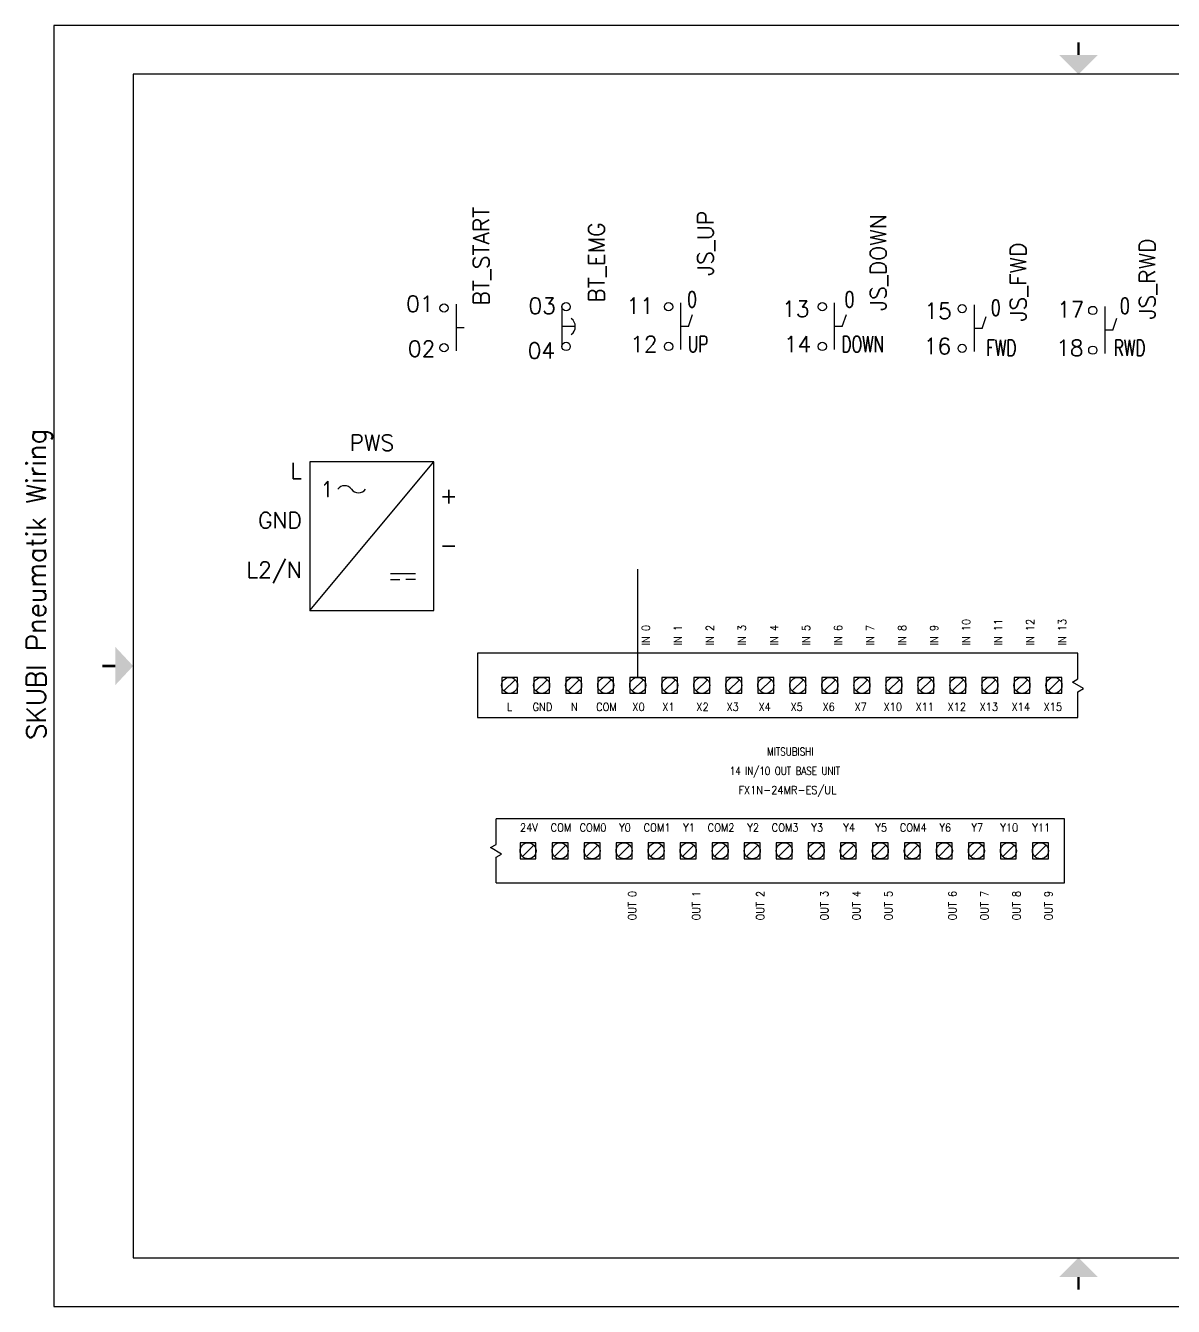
# Model space of a CAD drawing. Header units: inches. Extents: x -0.2 to 16, y 0 to 10.
# Drawn here: x -0.22 to 8.74, y 0 to 10 of the extents above; entities that cross this region are included whole.
import ezdxf
from ezdxf.enums import TextEntityAlignment as Align

# ---------------------------------------------------------------- set-up
doc = ezdxf.new("R2010")
doc.units = ezdxf.units.IN
doc.header["$MEASUREMENT"] = 0
for name, color, linetype in [('DESC', 1, 'Continuous'), ('GRY_20AWG', 9, 'Continuous'), ('LOC', 8, 'Continuous'), ('MISC', 2, 'Continuous'), ('POS', 3, 'Continuous'), ('SYMS', 7, 'Continuous'), ('TAGS', 51, 'Continuous'), ('TB_LABELS', 1, 'Continuous'), ('TERMS', 4, 'Continuous'), ('Title Block', 7, 'Continuous'), ('Viewport', 7, 'Continuous')]:
    doc.layers.add(name, color=color, linetype=linetype)
doc.styles.add('Roman', font='romans')
doc.styles.add('WD', font='romans.shx')
doc.styles.add('WD_IEC', font='isocp2.shx', dxfattribs={"width": 0.9, "height": 4})

# ---------------------------------------------------------------- blocks, each defined once
blk = doc.blocks.new('ANSI_border_B')
at = {"layer": 'Title Block'}
for p, q in [((0, 10), (0, 0)), ((16, 10), (0, 10)), ((16, 0), (16, 10)), ((0.62, 9.62), (0.62, 0.38)), ((15.38, 9.62), (0.62, 9.62)), ((9.88, 9.62), (9.88, 9.37)), ((15.38, 0.38), (15.38, 9.62)), ((9.88, 9.37), (15.38, 9.37)), ((0.62, 0.38), (15.38, 0.38)), ((0, 0), (16, 0))]:
    blk.add_line(p, q, dxfattribs=at)
at = {"layer": 'Title Block', "const_width": 0.02}
for points in [[(8, 9.87), (8, 9.77)], [(0.38, 5), (0.48, 5)], [(15.62, 5), (15.52, 5)], [(8, 0.13), (8, 0.23)]]:
    blk.add_lwpolyline(points, dxfattribs=at)
at = {"layer": 'Title Block'}
for points in [[(7.85, 9.77), (8.15, 9.77), (8, 9.62)], [(0.48, 4.85), (0.48, 5.15), (0.62, 5)], [(15.52, 4.85), (15.52, 5.15), (15.38, 5)], [(7.85, 0.23), (8.15, 0.23), (8, 0.38)]]:
    blk.add_solid(points, dxfattribs=at)
at = {"layer": 'Title Block', "style": 'Roman'}
blk.add_text('REVISIONS', height=0.065, dxfattribs=at).set_placement((12.5902, 9.4525))
blk = doc.blocks.new('ANSI_tblock_desc_B')
for p, q in [((0, 0), (0, 1.75)), ((-6.25, 0), (0, 0))]:
    blk.add_line(p, q)
at = {"layer": 'Title Block'}
for p, q in [((-6.25, 0), (-6.25, 1.75)), ((-6.25, 1.75), (0, 1.75)), ((-4.25, 0), (-4.25, 1.75)), ((-4.25, 1.25), (0, 1.25)), ((-6.25, 0.63), (0, 0.63)), ((-3.87, 0.25), (-3.87, 0.63)), ((-2.75, 0.25), (-2.75, 0.63)), ((-0.38, 0.25), (-0.38, 0.63)), ((-6.25, 0.315), (-4.25, 0.315)), ((-4.25, 0.25), (0, 0.25)), ((-3.25, 0), (-3.25, 0.25)), ((-1.75, 0), (-1.75, 0.25))]:
    blk.add_line(p, q, dxfattribs=at)
at = {"color": 0, "style": 'Roman', "flags": 8}
for tag, p in [('FNAME', (-15.442, 4.043)), ('REVDATE', (-15.442, 1.789)), ('USER', (-15.442, -0.38))]:
    blk.add_attdef(tag, p, '', height=0.15, rotation=90, dxfattribs=at)
at = {"style": 'WD'}
for tag, p in [('PROJDESC', (-2.125, 1.5)), ('TITLE1', (-2.125, 1.095)), ('TITLE2', (-2.125, 0.785))]:
    blk.add_attdef(tag, text='', height=0.08, dxfattribs=at).set_placement(p, align=Align.CENTER)
for tag, p in [('FSCM_NO', (-3.4, 0.337)), ('DWG_NO', (-1.659, 0.337)), ('SIZE', (-4.162, 0.32)), ('REV', (-0.265, 0.303)), ('SCALE', (-3.634, 0.069)), ('SHEET', (-0.883, 0.092))]:
    blk.add_attdef(tag, p, '', height=0.065, dxfattribs=at)
at = {"style": 'WD', "flags": 1}
blk.add_attdef('WD_TB', (-5.57, 0.177), '', height=0.086, dxfattribs=at)
at = {"layer": 'TB_LABELS', "style": 'WD'}
for s, p in [('SIZE', (-4.204, 0.604)), ('FSCM NO', (-3.819, 0.588)), ('DRAWING NUMBER', (-2.689, 0.579)), ('REV', (-0.336, 0.588)), ('SCALE', (-4.204, 0.158)), ('SHEET', (-1.701, 0.164))]:
    blk.add_text(s, height=0.08, dxfattribs=at).set_placement(p, align=Align.TOP_LEFT)
blk = doc.blocks.new('HPB11')
for p, q in [((0, 0.156), (0, 0.094)), ((-0.185, 0.094), (0.18, 0.094))]:
    blk.add_line(p, q)
for centre in [(-0.155, 0), (0.155, 0)]:
    blk.add_circle(centre, 0.0322)
at = {"style": 'WD', "width": 0.7}
for tag, p in [('INST', (0, 0.826)), ('LOC', (0, 0.656)), ('DESC1', (0, 0.5)), ('DESC2', (0, 0.344)), ('XREF', (0, -0.219))]:
    blk.add_attdef(tag, text='', height=0.125, dxfattribs=at).set_placement(p, align=Align.CENTER)
at = {"style": 'WD'}
blk.add_attdef('TAG1', text='', height=0.125, dxfattribs=at).set_placement((0, 0.188), align=Align.CENTER)
for tag, p in [('X2LINK', (0, 0.219)), ('X8LINK', (0, 0))]:
    blk.add_attdef(tag, p, '', height=0.01, dxfattribs=at)
for tag, p, height, flags in [('FAMILY', (0.205, 0.152), 0.01, 9), ('CONTACT', (0.205, 0.136), 0.01, 1), ('X4TERM01', (-0.188, 0), 0.0125, 1), ('X1TERM02', (0.188, 0), 0.0125, 1)]:
    blk.add_attdef(tag, p, '', height=height, dxfattribs=dict(at, flags=flags))
at = {"linetype": 'Continuous', "style": 'WD', "flags": 9}
for tag, p in [('CAT', (0.23, 0.108)), ('ASSYCODE', (0.23, 0.071)), ('MFG', (0.228, 0.089))]:
    blk.add_attdef(tag, text='', height=0.01, dxfattribs=at).set_placement(p, align=Align.CENTER)
at = {"linetype": 'Continuous', "style": 'WD', "flags": 8}
blk.add_attdef('TERM01', text='', height=0.125, dxfattribs=at).set_placement((-0.25, -0.031), align=Align.TOP_RIGHT)
blk.add_attdef('TERM02', text='', height=0.125, dxfattribs=at).set_placement((0.25, -0.031), align=Align.TOP_LEFT)
blk = doc.blocks.new('HPB12M')
for p, q in [((0, 0.074), (0, -0.031)), ((-0.156, -0.032), (0.156, -0.032))]:
    blk.add_line(p, q)
for centre in [(-0.155, 0), (0.155, 0)]:
    blk.add_circle(centre, 0.0322)
blk.add_arc((0, -0.006), 0.0781, 36.8699, 143.1301)
at = {"style": 'WD', "width": 0.7}
for tag, p in [('INST', (0, 0.738)), ('LOC', (0, 0.568)), ('DESC1', (0, 0.412)), ('DESC2', (0, 0.255)), ('XREF', (0, -0.232))]:
    blk.add_attdef(tag, text='', height=0.125, dxfattribs=at).set_placement(p, align=Align.CENTER)
at = {"style": 'WD'}
blk.add_attdef('TAG1', text='', height=0.125, dxfattribs=at).set_placement((0, 0.099), align=Align.CENTER)
for tag, p in [('X2LINK', (0, 0.125)), ('X8LINK', (0, -0.094))]:
    blk.add_attdef(tag, p, '', height=0.01, dxfattribs=at)
for tag, p, height, flags in [('X4TERM01', (-0.188, 0), 0.0125, 1), ('FAMILY', (0.054, 0.058), 0.01, 9), ('CONTACT', (0.054, 0.042), 0.01, 9), ('X1TERM02', (0.188, 0), 0.0125, 1)]:
    blk.add_attdef(tag, p, '', height=height, dxfattribs=dict(at, flags=flags))
at = {"linetype": 'Continuous', "style": 'WD', "flags": 9}
for tag, p in [('MFG', (0.076, 0)), ('CAT', (0.076, 0.017)), ('ASSYCODE', (0.076, -0.017))]:
    blk.add_attdef(tag, text='', height=0.01, dxfattribs=at).set_placement(p, align=Align.CENTER)
at = {"linetype": 'Continuous', "style": 'WD', "flags": 8}
blk.add_attdef('TERM01', text='', height=0.125, dxfattribs=at).set_placement((-0.25, -0.016), align=Align.TOP_RIGHT)
blk.add_attdef('TERM02', text='', height=0.125, dxfattribs=at).set_placement((0.25, -0.016), align=Align.TOP_LEFT)
blk = doc.blocks.new('PLCIO_3516')
at = {"layer": 'SYMS'}
for p, q in [((-0.25, 0.05), (-0.25, 0.25)), ((4.188, 0.25), (-0.25, 0.25)), ((4.188, -0.25), (4.188, 0.25)), ((-0.293, 0.025), (-0.25, 0.05)), ((-0.207, -0.025), (-0.293, 0.025)), ((-0.062, 0.062), (-0.062, -0.062)), ((0.062, 0.062), (-0.062, 0.062)), ((-0.062, 0.062), (-0.062, -0.062)), ((0.062, 0.062), (-0.062, 0.062)), ((-0.044, -0.044), (0.044, 0.044)), ((0.062, -0.062), (0.062, 0.062)), ((0.062, -0.062), (0.062, 0.062)), ((0.188, 0.062), (0.188, -0.062)), ((0.312, 0.062), (0.188, 0.062)), ((0.206, -0.044), (0.294, 0.044)), ((0.312, -0.062), (0.312, 0.062)), ((0.438, 0.062), (0.438, -0.062)), ((0.562, 0.062), (0.438, 0.062)), ((0.438, 0.062), (0.438, -0.062)), ((0.562, 0.062), (0.438, 0.062)), ((0.456, -0.044), (0.544, 0.044)), ((0.562, -0.062), (0.562, 0.062)), ((0.562, -0.062), (0.562, 0.062)), ((0.688, 0.062), (0.688, -0.062)), ((0.812, 0.062), (0.688, 0.062)), ((0.706, -0.044), (0.794, 0.044)), ((0.812, -0.062), (0.812, 0.062)), ((0.938, 0.062), (0.938, -0.062)), ((1.062, 0.062), (0.938, 0.062)), ((0.938, 0.062), (0.938, -0.062)), ((1.062, 0.062), (0.938, 0.062)), ((0.956, -0.044), (1.044, 0.044)), ((1.062, -0.062), (1.062, 0.062)), ((1.062, -0.062), (1.062, 0.062)), ((1.188, 0.062), (1.188, -0.062)), ((1.312, 0.062), (1.188, 0.062)), ((1.206, -0.044), (1.294, 0.044)), ((1.312, -0.062), (1.312, 0.062)), ((1.438, 0.062), (1.438, -0.062)), ((1.562, 0.062), (1.438, 0.062)), ((1.438, 0.062), (1.438, -0.062)), ((1.562, 0.062), (1.438, 0.062)), ((1.456, -0.044), (1.544, 0.044)), ((1.562, -0.062), (1.562, 0.062)), ((1.562, -0.062), (1.562, 0.062)), ((1.688, 0.062), (1.688, -0.062)), ((1.812, 0.062), (1.688, 0.062)), ((1.706, -0.044), (1.794, 0.044)), ((1.812, -0.062), (1.812, 0.062)), ((1.938, 0.062), (1.938, -0.062)), ((2.062, 0.062), (1.938, 0.062)), ((1.938, 0.062), (1.938, -0.062)), ((2.062, 0.062), (1.938, 0.062)), ((1.956, -0.044), (2.044, 0.044)), ((2.062, -0.062), (2.062, 0.062)), ((2.062, -0.062), (2.062, 0.062)), ((2.188, 0.062), (2.188, -0.062)), ((2.312, 0.062), (2.188, 0.062)), ((2.206, -0.044), (2.294, 0.044)), ((2.312, -0.062), (2.312, 0.062)), ((2.438, 0.062), (2.438, -0.062)), ((2.562, 0.062), (2.438, 0.062)), ((2.456, -0.044), (2.544, 0.044)), ((2.562, -0.062), (2.562, 0.062)), ((2.688, 0.062), (2.688, -0.062)), ((2.812, 0.062), (2.688, 0.062)), ((2.706, -0.044), (2.794, 0.044)), ((2.812, -0.062), (2.812, 0.062)), ((2.938, 0.062), (2.938, -0.062)), ((3.062, 0.062), (2.938, 0.062)), ((2.938, 0.062), (2.938, -0.062)), ((3.062, 0.062), (2.938, 0.062)), ((2.956, -0.044), (3.044, 0.044)), ((3.062, -0.062), (3.062, 0.062)), ((3.062, -0.062), (3.062, 0.062)), ((3.188, 0.062), (3.188, -0.062)), ((3.312, 0.062), (3.188, 0.062)), ((3.206, -0.044), (3.294, 0.044)), ((3.312, -0.062), (3.312, 0.062)), ((3.438, 0.062), (3.438, -0.062)), ((3.562, 0.062), (3.438, 0.062)), ((3.456, -0.044), (3.544, 0.044)), ((3.562, -0.062), (3.562, 0.062)), ((3.688, 0.062), (3.688, -0.062)), ((3.812, 0.062), (3.688, 0.062)), ((3.706, -0.044), (3.794, 0.044)), ((3.812, -0.062), (3.812, 0.062)), ((3.938, 0.062), (3.938, -0.062)), ((4.062, 0.062), (3.938, 0.062)), ((3.956, -0.044), (4.044, 0.044)), ((4.062, -0.062), (4.062, 0.062)), ((-0.25, -0.05), (-0.207, -0.025)), ((-0.25, -0.25), (-0.25, -0.05)), ((-0.062, -0.062), (0.062, -0.062)), ((-0.062, -0.062), (0.062, -0.062)), ((0.188, -0.062), (0.312, -0.062)), ((0.438, -0.062), (0.562, -0.062)), ((0.438, -0.062), (0.562, -0.062)), ((0.688, -0.062), (0.812, -0.062)), ((0.938, -0.062), (1.062, -0.062)), ((0.938, -0.062), (1.062, -0.062)), ((1.188, -0.062), (1.312, -0.062)), ((1.438, -0.062), (1.562, -0.062)), ((1.438, -0.062), (1.562, -0.062)), ((1.688, -0.062), (1.812, -0.062)), ((1.938, -0.062), (2.062, -0.062)), ((1.938, -0.062), (2.062, -0.062)), ((2.188, -0.062), (2.312, -0.062)), ((2.438, -0.062), (2.562, -0.062)), ((2.688, -0.062), (2.812, -0.062)), ((2.938, -0.062), (3.062, -0.062)), ((2.938, -0.062), (3.062, -0.062)), ((3.188, -0.062), (3.312, -0.062)), ((3.438, -0.062), (3.562, -0.062)), ((3.688, -0.062), (3.812, -0.062)), ((3.938, -0.062), (4.062, -0.062)), ((-0.25, -0.25), (4.188, -0.25))]:
    blk.add_line(p, q, dxfattribs=at)
for centre in [(0, 0), (0.25, 0), (0.5, 0), (0.75, 0), (1, 0), (1.25, 0), (1.5, 0), (1.75, 0), (2, 0), (2.25, 0), (2.5, 0), (2.75, 0), (3, 0), (3.25, 0), (3.5, 0), (3.75, 0), (4, 0)]:
    blk.add_circle(centre, 0.0625, dxfattribs=at)
at = {"style": 'WD', "width": 0.8}
for tag, p in [('INST', (-0.734, 0)), ('LOC', (-0.656, 0))]:
    blk.add_attdef(tag, text='', height=0.0625, rotation=90, dxfattribs=at).set_placement(p, align=Align.CENTER)
at = {"style": 'WD'}
blk.add_attdef('TAG_1', text='', height=0.0625, rotation=90, dxfattribs=at).set_placement((-0.161, 0), align=Align.CENTER)
at = {"layer": 'SYMS', "style": 'WD', "width": 0.9}
for tag, p in [('TERMDESC19', (0.033, 0.312)), ('TERMDESC21', (0.533, 0.312)), ('TERMDESC23', (1.033, 0.312)), ('TERMDESC25', (1.533, 0.312)), ('TERMDESC27', (2.033, 0.312)), ('TERMDESC31', (3.033, 0.312))]:
    blk.add_attdef(tag, text='', height=0.0625, rotation=90, dxfattribs=at).set_placement(p, align=Align.TOP_LEFT)
for tag, p in [('DESCA22', (0.703, 0.344)), ('DESCB22', (0.781, 0.344)), ('DESCC22', (0.859, 0.344)), ('DESCD22', (0.938, 0.344)), ('DESCE22', (1.016, 0.344)), ('DESCA24', (1.203, 0.344)), ('DESCB24', (1.281, 0.344)), ('DESCC24', (1.359, 0.344)), ('DESCD24', (1.438, 0.344)), ('DESCE24', (1.516, 0.344)), ('DESCA26', (1.703, 0.344)), ('DESCB26', (1.781, 0.344)), ('DESCC26', (1.859, 0.344)), ('DESCD26', (1.938, 0.344)), ('DESCE26', (2.016, 0.344)), ('DESCA28', (2.203, 0.344)), ('DESCB28', (2.281, 0.344)), ('DESCC28', (2.359, 0.344)), ('DESCD28', (2.438, 0.344)), ('DESCA29', (2.453, 0.344)), ('DESCE28', (2.516, 0.344)), ('DESCB29', (2.531, 0.344)), ('DESCC29', (2.609, 0.344)), ('DESCD29', (2.688, 0.344)), ('DESCA30', (2.703, 0.344)), ('DESCE29', (2.766, 0.344)), ('DESCB30', (2.781, 0.344)), ('DESCC30', (2.859, 0.344)), ('DESCD30', (2.938, 0.344)), ('DESCE30', (3.016, 0.344)), ('DESCA32', (3.203, 0.344)), ('DESCB32', (3.281, 0.344)), ('DESCC32', (3.359, 0.344)), ('DESCD32', (3.438, 0.344)), ('DESCA33', (3.453, 0.344)), ('DESCE32', (3.516, 0.344)), ('DESCB33', (3.531, 0.344)), ('DESCC33', (3.609, 0.344)), ('DESCD33', (3.688, 0.344)), ('DESCA34', (3.703, 0.344)), ('DESCE33', (3.766, 0.344)), ('DESCB34', (3.781, 0.344)), ('DESCC34', (3.859, 0.344)), ('DESCD34', (3.938, 0.344)), ('DESCA35', (3.953, 0.344)), ('DESCE34', (4.016, 0.344)), ('DESCB35', (4.031, 0.344)), ('DESCC35', (4.109, 0.344)), ('DESCD35', (4.188, 0.344)), ('DESCE35', (4.266, 0.344))]:
    blk.add_attdef(tag, p, '', height=0.0625, rotation=90, dxfattribs=at)
for tag, p in [('TERM19', (-0.094, 0)), ('TERM20', (0.156, 0)), ('TERM21', (0.406, 0)), ('TERM22', (0.656, 0)), ('TERM23', (0.906, 0)), ('TERM24', (1.156, 0)), ('TERM25', (1.406, 0)), ('TERM26', (1.656, 0)), ('TERM27', (1.906, 0)), ('TERM28', (2.156, 0)), ('TERM29', (2.406, 0)), ('TERM30', (2.656, 0)), ('TERM31', (2.906, 0)), ('TERM32', (3.156, 0)), ('TERM33', (3.406, 0)), ('TERM34', (3.656, 0)), ('TERM35', (3.906, 0))]:
    blk.add_attdef(tag, text='', height=0.0625, rotation=90, dxfattribs=at).set_placement(p, align=Align.CENTER)
at = {"layer": 'SYMS', "style": 'WD'}
for tag, p in [('TAGA22', (0.844, 0)), ('TAGA24', (1.344, 0)), ('TAGA26', (1.844, 0)), ('TAGA28', (2.344, 0)), ('TAGA29', (2.594, 0)), ('TAGA30', (2.844, 0)), ('TAGA32', (3.344, 0)), ('TAGA33', (3.594, 0)), ('TAGA34', (3.844, 0)), ('TAGA35', (4.094, 0))]:
    blk.add_attdef(tag, text='', height=0.0625, rotation=90, dxfattribs=at).set_placement(p, align=Align.TOP_CENTER)
at = {"layer": 'SYMS', "style": 'WD', "flags": 1}
for tag, p in [('X2TERM19', (0, 0.062)), ('X2TERM21', (0.5, 0.062)), ('X2TERM23', (1, 0.062)), ('X2TERM25', (1.5, 0.062)), ('X2TERM27', (2, 0.062)), ('X2TERM31', (3, 0.062)), ('X8TERM20', (0.25, -0.062)), ('X8TERM22', (0.75, -0.062)), ('X8TERM24', (1.25, -0.062)), ('X8TERM26', (1.75, -0.062)), ('X8TERM28', (2.25, -0.062)), ('X8TERM29', (2.5, -0.062)), ('X8TERM30', (2.75, -0.062)), ('X8TERM32', (3.25, -0.062)), ('X8TERM33', (3.5, -0.062)), ('X8TERM34', (3.75, -0.062)), ('X8TERM35', (4, -0.062))]:
    blk.add_attdef(tag, text='', height=0.005, rotation=90, dxfattribs=at).set_placement(p, align=Align.RIGHT)
at = {"layer": 'SYMS', "style": 'WD', "width": 0.9}
for tag, p in [('TERMDESC20', (0.281, -0.312)), ('TERMDESC22', (0.781, -0.312)), ('TERMDESC24', (1.281, -0.312)), ('TERMDESC26', (1.781, -0.312)), ('TERMDESC28', (2.281, -0.312)), ('TERMDESC29', (2.531, -0.312)), ('TERMDESC30', (2.781, -0.312)), ('TERMDESC32', (3.281, -0.312)), ('TERMDESC33', (3.531, -0.312)), ('TERMDESC34', (3.781, -0.312)), ('TERMDESC35', (4.031, -0.312))]:
    blk.add_attdef(tag, text='', height=0.0625, rotation=90, dxfattribs=at).set_placement(p, align=Align.TOP_RIGHT)
blk = doc.blocks.new('PLCIO_3199$$1')
at = {"layer": 'SYMS'}
for p, q in [((-0.25, 0.25), (-0.25, -0.25)), ((4.437, 0.25), (-0.25, 0.25)), ((4.437, 0.05), (4.437, 0.25)), ((-0.062, 0.062), (-0.062, -0.062)), ((0.062, 0.062), (-0.062, 0.062)), ((-0.062, 0.062), (-0.062, -0.062)), ((0.062, 0.062), (-0.062, 0.062)), ((-0.044, -0.044), (0.044, 0.044)), ((0.062, -0.062), (0.062, 0.062)), ((0.062, -0.062), (0.062, 0.062)), ((0.188, 0.062), (0.188, -0.062)), ((0.312, 0.062), (0.188, 0.062)), ((0.206, -0.044), (0.294, 0.044)), ((0.312, -0.062), (0.312, 0.062)), ((0.438, 0.062), (0.438, -0.062)), ((0.562, 0.062), (0.438, 0.062)), ((0.456, -0.044), (0.544, 0.044)), ((0.562, -0.062), (0.562, 0.062)), ((0.688, 0.062), (0.688, -0.062)), ((0.812, 0.062), (0.688, 0.062)), ((0.688, 0.062), (0.688, -0.062)), ((0.812, 0.062), (0.688, 0.062)), ((0.706, -0.044), (0.794, 0.044)), ((0.812, -0.062), (0.812, 0.062)), ((0.812, -0.062), (0.812, 0.062)), ((0.938, 0.062), (0.938, -0.062)), ((1.062, 0.062), (0.938, 0.062)), ((0.938, 0.062), (0.938, -0.062)), ((1.062, 0.062), (0.938, 0.062)), ((0.956, -0.044), (1.044, 0.044)), ((1.062, -0.062), (1.062, 0.062)), ((1.062, -0.062), (1.062, 0.062)), ((1.188, 0.062), (1.188, -0.062)), ((1.312, 0.062), (1.188, 0.062)), ((1.188, 0.062), (1.188, -0.062)), ((1.312, 0.062), (1.188, 0.062)), ((1.206, -0.044), (1.294, 0.044)), ((1.312, -0.062), (1.312, 0.062)), ((1.312, -0.062), (1.312, 0.062)), ((1.438, 0.062), (1.438, -0.062)), ((1.562, 0.062), (1.438, 0.062)), ((1.438, 0.062), (1.438, -0.062)), ((1.562, 0.062), (1.438, 0.062)), ((1.456, -0.044), (1.544, 0.044)), ((1.562, -0.062), (1.562, 0.062)), ((1.562, -0.062), (1.562, 0.062)), ((1.688, 0.062), (1.688, -0.062)), ((1.812, 0.062), (1.688, 0.062)), ((1.688, 0.062), (1.688, -0.062)), ((1.812, 0.062), (1.688, 0.062)), ((1.706, -0.044), (1.794, 0.044)), ((1.812, -0.062), (1.812, 0.062)), ((1.812, -0.062), (1.812, 0.062)), ((1.938, 0.062), (1.938, -0.062)), ((2.062, 0.062), (1.938, 0.062)), ((1.938, 0.062), (1.938, -0.062)), ((2.062, 0.062), (1.938, 0.062)), ((1.956, -0.044), (2.044, 0.044)), ((2.062, -0.062), (2.062, 0.062)), ((2.062, -0.062), (2.062, 0.062)), ((2.188, 0.062), (2.188, -0.062)), ((2.312, 0.062), (2.188, 0.062)), ((2.188, 0.062), (2.188, -0.062)), ((2.312, 0.062), (2.188, 0.062)), ((2.206, -0.044), (2.294, 0.044)), ((2.312, -0.062), (2.312, 0.062)), ((2.312, -0.062), (2.312, 0.062)), ((2.438, 0.062), (2.438, -0.062)), ((2.562, 0.062), (2.438, 0.062)), ((2.438, 0.062), (2.438, -0.062)), ((2.562, 0.062), (2.438, 0.062)), ((2.456, -0.044), (2.544, 0.044)), ((2.562, -0.062), (2.562, 0.062)), ((2.562, -0.062), (2.562, 0.062)), ((2.688, 0.062), (2.688, -0.062)), ((2.812, 0.062), (2.688, 0.062)), ((2.688, 0.062), (2.688, -0.062)), ((2.812, 0.062), (2.688, 0.062)), ((2.706, -0.044), (2.794, 0.044)), ((2.812, -0.062), (2.812, 0.062)), ((2.812, -0.062), (2.812, 0.062)), ((2.938, 0.062), (2.938, -0.062)), ((3.062, 0.062), (2.938, 0.062)), ((2.938, 0.062), (2.938, -0.062)), ((3.062, 0.062), (2.938, 0.062)), ((2.956, -0.044), (3.044, 0.044)), ((3.062, -0.062), (3.062, 0.062)), ((3.062, -0.062), (3.062, 0.062)), ((3.188, 0.062), (3.188, -0.062)), ((3.312, 0.062), (3.188, 0.062)), ((3.188, 0.062), (3.188, -0.062)), ((3.312, 0.062), (3.188, 0.062)), ((3.206, -0.044), (3.294, 0.044)), ((3.312, -0.062), (3.312, 0.062)), ((3.312, -0.062), (3.312, 0.062)), ((3.438, 0.062), (3.438, -0.062)), ((3.562, 0.062), (3.438, 0.062)), ((3.438, 0.062), (3.438, -0.062)), ((3.562, 0.062), (3.438, 0.062)), ((3.456, -0.044), (3.544, 0.044)), ((3.562, -0.062), (3.562, 0.062)), ((3.562, -0.062), (3.562, 0.062)), ((3.688, 0.062), (3.688, -0.062)), ((3.812, 0.062), (3.688, 0.062)), ((3.688, 0.062), (3.688, -0.062)), ((3.812, 0.062), (3.688, 0.062)), ((3.706, -0.044), (3.794, 0.044)), ((3.812, -0.062), (3.812, 0.062)), ((3.812, -0.062), (3.812, 0.062)), ((3.938, 0.062), (3.938, -0.062)), ((4.062, 0.062), (3.938, 0.062)), ((3.938, 0.062), (3.938, -0.062)), ((4.062, 0.062), (3.938, 0.062)), ((3.956, -0.044), (4.044, 0.044)), ((4.062, -0.062), (4.062, 0.062)), ((4.062, -0.062), (4.062, 0.062)), ((4.188, 0.062), (4.188, -0.062)), ((4.312, 0.062), (4.188, 0.062)), ((4.188, 0.062), (4.188, -0.062)), ((4.312, 0.062), (4.188, 0.062)), ((4.206, -0.044), (4.294, 0.044)), ((4.312, -0.062), (4.312, 0.062)), ((4.312, -0.062), (4.312, 0.062)), ((4.394, 0.025), (4.437, 0.05)), ((4.481, -0.025), (4.394, 0.025)), ((-0.062, -0.062), (0.062, -0.062)), ((-0.062, -0.062), (0.062, -0.062)), ((0.188, -0.062), (0.312, -0.062)), ((0.438, -0.062), (0.562, -0.062)), ((0.688, -0.062), (0.812, -0.062)), ((0.688, -0.062), (0.812, -0.062)), ((0.938, -0.062), (1.062, -0.062)), ((0.938, -0.062), (1.062, -0.062)), ((1.188, -0.062), (1.312, -0.062)), ((1.188, -0.062), (1.312, -0.062)), ((1.438, -0.062), (1.562, -0.062)), ((1.438, -0.062), (1.562, -0.062)), ((1.688, -0.062), (1.812, -0.062)), ((1.688, -0.062), (1.812, -0.062)), ((1.938, -0.062), (2.062, -0.062)), ((1.938, -0.062), (2.062, -0.062)), ((2.188, -0.062), (2.312, -0.062)), ((2.188, -0.062), (2.312, -0.062)), ((2.438, -0.062), (2.562, -0.062)), ((2.438, -0.062), (2.562, -0.062)), ((2.688, -0.062), (2.812, -0.062)), ((2.688, -0.062), (2.812, -0.062)), ((2.938, -0.062), (3.062, -0.062)), ((2.938, -0.062), (3.062, -0.062)), ((3.188, -0.062), (3.312, -0.062)), ((3.188, -0.062), (3.312, -0.062)), ((3.438, -0.062), (3.562, -0.062)), ((3.438, -0.062), (3.562, -0.062)), ((3.688, -0.062), (3.812, -0.062)), ((3.688, -0.062), (3.812, -0.062)), ((3.938, -0.062), (4.062, -0.062)), ((3.938, -0.062), (4.062, -0.062)), ((4.188, -0.062), (4.312, -0.062)), ((4.188, -0.062), (4.312, -0.062)), ((4.437, -0.05), (4.481, -0.025)), ((4.437, -0.25), (4.437, -0.05)), ((-0.25, -0.25), (4.437, -0.25))]:
    blk.add_line(p, q, dxfattribs=at)
for centre in [(0, 0), (0.25, 0), (0.5, 0), (0.75, 0), (1, 0), (1.25, 0), (1.5, 0), (1.75, 0), (2, 0), (2.25, 0), (2.5, 0), (2.75, 0), (3, 0), (3.25, 0), (3.5, 0), (3.75, 0), (4, 0), (4.25, 0)]:
    blk.add_circle(centre, 0.0625, dxfattribs=at)
at = {"layer": 'DESC', "style": 'WD', "width": 0.9}
for tag, p in [('DESCA05', (0.953, -0.578)), ('DESCB05', (1.031, -0.578)), ('DESCC05', (1.109, -0.578)), ('DESCD05', (1.188, -0.578)), ('DESCA06', (1.203, -0.578)), ('DESCE05', (1.266, -0.578)), ('DESCB06', (1.281, -0.578)), ('DESCC06', (1.359, -0.578)), ('DESCD06', (1.438, -0.578)), ('DESCA07', (1.453, -0.578)), ('DESCE06', (1.516, -0.578)), ('DESCB07', (1.531, -0.578)), ('DESCC07', (1.609, -0.578)), ('DESCD07', (1.688, -0.578)), ('DESCA08', (1.703, -0.578)), ('DESCE07', (1.766, -0.578)), ('DESCB08', (1.781, -0.578)), ('DESCC08', (1.859, -0.578)), ('DESCD08', (1.938, -0.578)), ('DESCA09', (1.953, -0.578)), ('DESCE08', (2.016, -0.578)), ('DESCB09', (2.031, -0.578)), ('DESCC09', (2.109, -0.578)), ('DESCD09', (2.188, -0.578)), ('DESCA10', (2.203, -0.578)), ('DESCE09', (2.266, -0.578)), ('DESCB10', (2.281, -0.578)), ('DESCC10', (2.359, -0.578)), ('DESCD10', (2.438, -0.578)), ('DESCA11', (2.453, -0.578)), ('DESCE10', (2.516, -0.578)), ('DESCB11', (2.531, -0.578)), ('DESCC11', (2.609, -0.578)), ('DESCD11', (2.688, -0.578)), ('DESCA12', (2.703, -0.578)), ('DESCE11', (2.766, -0.578)), ('DESCB12', (2.781, -0.578)), ('DESCC12', (2.859, -0.578)), ('DESCD12', (2.938, -0.578)), ('DESCA13', (2.953, -0.578)), ('DESCE12', (3.016, -0.578)), ('DESCB13', (3.031, -0.578)), ('DESCC13', (3.109, -0.578)), ('DESCD13', (3.188, -0.578)), ('DESCA14', (3.203, -0.578)), ('DESCE13', (3.266, -0.578)), ('DESCB14', (3.281, -0.578)), ('DESCC14', (3.359, -0.578)), ('DESCD14', (3.438, -0.578)), ('DESCA15', (3.453, -0.578)), ('DESCE14', (3.516, -0.578)), ('DESCB15', (3.531, -0.578)), ('DESCC15', (3.609, -0.578)), ('DESCD15', (3.688, -0.578)), ('DESCA16', (3.703, -0.578)), ('DESCE15', (3.766, -0.578)), ('DESCB16', (3.781, -0.578)), ('DESCC16', (3.859, -0.578)), ('DESCD16', (3.938, -0.578)), ('DESCA17', (3.953, -0.578)), ('DESCE16', (4.016, -0.578)), ('DESCB17', (4.031, -0.578)), ('DESCC17', (4.109, -0.578)), ('DESCD17', (4.188, -0.578)), ('DESCA18', (4.203, -0.578)), ('DESCE17', (4.266, -0.578)), ('DESCB18', (4.281, -0.578)), ('DESCC18', (4.359, -0.578)), ('DESCD18', (4.437, -0.578)), ('DESCE18', (4.516, -0.578))]:
    blk.add_attdef(tag, text='', height=0.0625, rotation=90, dxfattribs=at).set_placement(p, align=Align.RIGHT)
at = {"layer": 'DESC', "style": 'WD', "width": 0.8}
blk.add_attdef('DESC', text='', height=0.0625, dxfattribs=at).set_placement((2.149, -0.699), align=Align.CENTER)
at = {"layer": 'LOC', "style": 'WD', "width": 0.8}
for tag, p in [('INST', (-0.734, 0)), ('LOC', (-0.656, 0))]:
    blk.add_attdef(tag, text='', height=0.0625, rotation=90, dxfattribs=at).set_placement(p, align=Align.CENTER)
at = {"layer": 'MISC', "style": 'WD'}
blk.add_attdef('LINE2', text='', height=0.0625, rotation=90, dxfattribs=at).set_placement((-0.344, 0), align=Align.CENTER)
at = {"layer": 'MISC', "style": 'WD', "flags": 1}
for tag, p in [('X2TERM01', (0, 0.062)), ('X2TERM04', (0.75, 0.062)), ('X2TERM05', (1, 0.062)), ('X2TERM06', (1.25, 0.062)), ('X2TERM07', (1.5, 0.062)), ('X2TERM08', (1.75, 0.062)), ('X2TERM09', (2, 0.062)), ('X2TERM10', (2.25, 0.062)), ('X2TERM11', (2.5, 0.062)), ('X2TERM12', (2.75, 0.062)), ('X2TERM13', (3, 0.062)), ('X2TERM14', (3.25, 0.062)), ('X2TERM15', (3.5, 0.062)), ('X2TERM16', (3.75, 0.062)), ('X2TERM17', (4, 0.062)), ('X2TERM18', (4.25, 0.062)), ('X8TERM02', (0.25, -0.062)), ('X8TERM03', (0.5, -0.062))]:
    blk.add_attdef(tag, text='', height=0.005, rotation=90, dxfattribs=at).set_placement(p, align=Align.RIGHT)
at = {"layer": 'MISC', "style": 'WD', "flags": 9}
blk.add_attdef('ASSYCODE', text='', height=0.005, rotation=90, dxfattribs=at).set_placement((-0.536, -0.115), align=Align.CENTER)
at = {"layer": 'MISC', "style": 'WD', "flags": 1}
blk.add_attdef('LINE1', text='', height=0.0625, dxfattribs=at).set_placement((0.778, -0.55), align=Align.CENTER)
at = {"layer": 'MISC', "style": 'WD'}
for tag, width, p in [('MFG', 0.8, (2.191, -0.549)), ('CAT', 0.9, (2.169, -0.849))]:
    blk.add_attdef(tag, text='', height=0.0625, dxfattribs=dict(at, width=width)).set_placement(p, align=Align.CENTER)
at = {"layer": 'TAGS', "style": 'WD', "flags": 1}
for tag, p in [('TAGA05', (1.094, 0)), ('TAGA06', (1.344, 0)), ('TAGA07', (1.594, 0)), ('TAGA08', (1.844, 0)), ('TAGA09', (2.094, 0)), ('TAGA10', (2.344, 0)), ('TAGA11', (2.594, 0)), ('TAGA12', (2.844, 0)), ('TAGA13', (3.094, 0)), ('TAGA14', (3.344, 0)), ('TAGA15', (3.594, 0)), ('TAGA16', (3.844, 0)), ('TAGA17', (4.094, 0)), ('TAGA18', (4.344, 0))]:
    blk.add_attdef(tag, text='', height=0.0625, rotation=90, dxfattribs=at).set_placement(p, align=Align.TOP_CENTER)
blk.add_attdef('TAG', text='', height=0.0625, rotation=90, dxfattribs=at).set_placement((-0.161, 0), align=Align.CENTER)
at = {"layer": 'TERMS', "style": 'WD', "width": 0.9}
for tag, p in [('TERMDESC01', (0.033, 0.312)), ('TERMDESC04', (0.783, 0.312)), ('TERMDESC05', (1.033, 0.312)), ('TERMDESC06', (1.283, 0.312)), ('TERMDESC07', (1.533, 0.312)), ('TERMDESC08', (1.783, 0.312)), ('TERMDESC09', (2.033, 0.312)), ('TERMDESC10', (2.283, 0.312)), ('TERMDESC11', (2.533, 0.312)), ('TERMDESC12', (2.783, 0.312)), ('TERMDESC13', (3.033, 0.312)), ('TERMDESC14', (3.283, 0.312)), ('TERMDESC15', (3.533, 0.312)), ('TERMDESC16', (3.783, 0.312)), ('TERMDESC17', (4.033, 0.312)), ('TERMDESC18', (4.283, 0.312))]:
    blk.add_attdef(tag, text='', height=0.0625, rotation=90, dxfattribs=at).set_placement(p, align=Align.TOP_LEFT)
for tag, p in [('TERM01', (0, -0.2)), ('TERM02', (0.256, -0.2)), ('TERM03', (0.506, -0.2)), ('TERM04', (0.756, -0.2)), ('TERM05', (1.006, -0.2)), ('TERM06', (1.241, -0.199)), ('TERM07', (1.506, -0.2)), ('TERM08', (1.741, -0.199)), ('TERM09', (1.991, -0.199)), ('TERM10', (2.241, -0.199)), ('TERM11', (2.491, -0.199)), ('TERM12', (2.741, -0.199)), ('TERM13', (2.991, -0.199)), ('TERM14', (3.241, -0.199)), ('TERM15', (3.491, -0.199)), ('TERM16', (3.741, -0.199)), ('TERM17', (3.991, -0.199)), ('TERM18', (4.241, -0.199))]:
    blk.add_attdef(tag, text='', height=0.0625, dxfattribs=at).set_placement(p, align=Align.CENTER)
for tag, p in [('TERMDESC02', (0.281, -0.312)), ('TERMDESC03', (0.531, -0.312))]:
    blk.add_attdef(tag, text='', height=0.0625, rotation=90, dxfattribs=at).set_placement(p, align=Align.TOP_RIGHT)
blk = doc.blocks.new('HSS112')
for p, q in [((0, 0.156), (-0.094, 0.188)), ((0, 0.156), (0, 0.094)), ((-0.185, 0.094), (0.18, 0.094))]:
    blk.add_line(p, q)
for centre in [(-0.155, 0), (0.155, 0)]:
    blk.add_circle(centre, 0.0322)
at = {"style": 'WD', "width": 0.7}
for tag, p in [('INST', (0, 0.982)), ('LOC', (0, 0.812)), ('DESC1', (0, 0.656)), ('DESC2', (0, 0.5)), ('XREF', (0, -0.219))]:
    blk.add_attdef(tag, text='', height=0.125, dxfattribs=at).set_placement(p, align=Align.CENTER)
at = {"style": 'WD'}
blk.add_attdef('TAG1', text='', height=0.125, dxfattribs=at).set_placement((0, 0.344), align=Align.CENTER)
at = {"style": 'WD', "width": 0.7}
blk.add_attdef('POS1', text='', height=0.125, dxfattribs=at).set_placement((-0.125, 0.188), align=Align.RIGHT)
blk.add_attdef('POS2', (0.125, 0.188), '', height=0.125, dxfattribs=at)
at = {"style": 'WD'}
for tag, p, height in [('X2LINK', (0, 0.219), 0.01), ('STATE', (0.219, 0.016), 0.125), ('X8LINK', (0, 0), 0.01)]:
    blk.add_attdef(tag, p, '', height=height, dxfattribs=at)
for tag, p, height, flags in [('FAMILY', (0.205, 0.152), 0.01, 9), ('CONTACT', (0.205, 0.136), 0.01, 1), ('X4TERM01', (-0.188, 0), 0.0125, 1), ('X1TERM02', (0.188, 0), 0.0125, 1)]:
    blk.add_attdef(tag, p, '', height=height, dxfattribs=dict(at, flags=flags))
at = {"linetype": 'Continuous', "style": 'WD', "flags": 9}
for tag, p in [('ASSYCODE', (0.25, 0.094)), ('MFG', (0.23, 0.108)), ('CAT', (0.232, 0.121))]:
    blk.add_attdef(tag, text='', height=0.01, dxfattribs=at).set_placement(p, align=Align.CENTER)
at = {"linetype": 'Continuous', "style": 'WD', "flags": 8}
blk.add_attdef('TERM01', text='', height=0.125, dxfattribs=at).set_placement((-0.25, -0.031), align=Align.TOP_RIGHT)
blk.add_attdef('TERM02', text='', height=0.125, dxfattribs=at).set_placement((0.25, -0.031), align=Align.TOP_LEFT)
blk = doc.blocks.new('HPW1_1PH')
for p, q in [((0, -0.967), (0.967, 0.193)), ((0.629, -0.677), (0.823, -0.677)), ((0.629, -0.725), (0.702, -0.725)), ((0.823, -0.725), (0.75, -0.725))]:
    blk.add_line(p, q)
blk.add_lwpolyline([(0.967, 0.193), (0, 0.193), (0, -0.967), (0.967, -0.967)], close=True)
for centre, start, end in [((0.271, -0.06), 36.8699, 143.1301), ((0.379, 0.021), 216.8699, 323.1301)]:
    blk.add_arc(centre, 0.0677, start, end)
at = {"style": 'WD_IEC'}
blk.add_text('1', height=0.13, dxfattribs=at).set_placement((0.163, -0.019), align=Align.MIDDLE_RIGHT)
at = {"style": 'WD', "width": 0.7}
for tag, p in [('INST', (0.484, 0.656)), ('LOC', (0.484, 0.469)), ('RATING1', (0.484, -1.188)), ('DESC1', (0.484, -1.375)), ('DESC2', (0.484, -1.562)), ('DESC3', (0.484, -1.75))]:
    blk.add_attdef(tag, text='', height=0.125, dxfattribs=at).set_placement(p, align=Align.CENTER)
at = {"style": 'WD'}
blk.add_attdef('TAG1', text='', height=0.125, dxfattribs=at).set_placement((0.484, 0.281), align=Align.CENTER)
at = {"style": 'WD', "flags": 8}
for tag, p in [('TERM01', (-0.062, 0.062)), ('TERM02', (-0.062, -0.325)), ('TERM03', (-0.062, -0.712))]:
    blk.add_attdef(tag, text='', height=0.125, dxfattribs=at).set_placement(p, align=Align.RIGHT)
at = {"style": 'WD', "flags": 9}
for tag, p in [('ASSYCODE', (0.484, 0.114)), ('FAMILY', (0.484, 0.09)), ('MFG', (0.484, 0.16)), ('CAT', (0.484, 0.138))]:
    blk.add_attdef(tag, text='', height=0.0155, dxfattribs=at).set_placement(p, align=Align.CENTER)
at = {"style": 'WD'}
for tag, p, height, flags in [('X4TERM01', (0, 0), 0.0193, 1), ('TERM04', (1.014, -0.132), 0.125, 8), ('X1TERM04', (0.967, -0.193), 0.0193, 1), ('X4TERM02', (0, -0.387), 0.0193, 1), ('TERM05', (1.014, -0.519), 0.125, 8), ('X1TERM05', (0.967, -0.58), 0.0193, 1), ('X4TERM03', (0, -0.774), 0.0193, 1)]:
    blk.add_attdef(tag, p, '', height=height, dxfattribs=dict(at, flags=flags))

msp = doc.modelspace()

# ---------------------------------------------------------------- linework, layer by layer
at = {"layer": 'GRY_20AWG'}
msp.add_line((4.559, 4.912), (4.559, 5.756), dxfattribs=at)

# ---------------------------------------------------------------- block references
ref = msp.add_blockref('ANSI_tblock_desc_B', (15.38, 0.38))
ref.add_attrib('FNAME', 'SKUBI Pneumatik Wiring', (-0.062, 4.423), dxfattribs={"color": 0, "height": 0.15, "rotation": 90, "style": 'Roman', "flags": 8})
ref.add_attrib('SHEET', 'xxx9', (14.497, 0.472), dxfattribs={"height": 0.065, "style": 'WD'})
ref.add_attrib('SCALE', 'xxx8', (11.746, 0.449), dxfattribs={"height": 0.065, "style": 'WD'})
ref.add_attrib('REV', 'xxx7', (15.115, 0.683), dxfattribs={"height": 0.065, "style": 'WD'})
ref.add_attrib('DWG_NO', 'xxx6', (13.721, 0.717), dxfattribs={"height": 0.065, "style": 'WD'})
ref.add_attrib('FSCM_NO', 'xxx5', (11.98, 0.717), dxfattribs={"height": 0.065, "style": 'WD'})
ref.add_attrib('TITLE2', 'Wiring Modul Pneumatik', dxfattribs={"height": 0.08, "style": 'WD'}).set_placement((13.255, 1.165), align=Align.CENTER)
ref.add_attrib('TITLE1', 'SMK UNGGULAN BINA INSANI', dxfattribs={"height": 0.08, "style": 'WD'}).set_placement((13.255, 1.475), align=Align.CENTER)
ref.add_attrib('PROJDESC', 'PROJDESC', dxfattribs={"height": 0.08, "style": 'WD'}).set_placement((13.255, 1.88), align=Align.CENTER)
at = {"layer": 'SYMS'}
ref = msp.add_blockref('HPB11', (3.047, 7.64), dxfattribs=dict(at, rotation=270))
ref.add_attrib('TERM01', '01', dxfattribs={"layer": 'TERMS', "linetype": 'Continuous', "height": 0.125, "style": 'WD', "flags": 8}).set_placement((2.965, 7.89), align=Align.TOP_RIGHT)
ref.add_attrib('TERM02', '02', dxfattribs={"layer": 'TERMS', "linetype": 'Continuous', "height": 0.125, "style": 'WD', "flags": 8}).set_placement((2.765, 7.54), align=Align.TOP_LEFT)
ref.add_attrib('TAG1', 'BT_START', dxfattribs={"layer": 'TAGS', "height": 0.125, "rotation": 90, "style": 'WD'}).set_placement((3.4, 8.2), align=Align.CENTER)
ref = msp.add_blockref('HSS112', (4.8, 7.65), dxfattribs=dict(at, rotation=270))
ref.add_attrib('TERM01', '11', dxfattribs={"layer": 'TERMS', "linetype": 'Continuous', "height": 0.125, "style": 'WD', "flags": 8}).set_placement((4.685, 7.875), align=Align.TOP_RIGHT)
ref.add_attrib('TERM02', '12', dxfattribs={"layer": 'TERMS', "linetype": 'Continuous', "height": 0.125, "style": 'WD', "flags": 8}).set_placement((4.5, 7.575), align=Align.TOP_LEFT)
ref.add_attrib('POS2', 'UP', (4.95, 7.45), dxfattribs={"layer": 'POS', "height": 0.125, "style": 'WD', "width": 0.7})
ref.add_attrib('POS1', '0', dxfattribs={"layer": 'POS', "height": 0.125, "style": 'WD', "width": 0.7}).set_placement((5.021, 7.8), align=Align.RIGHT)
ref.add_attrib('TAG1', 'JS_UP', dxfattribs={"layer": 'TAGS', "height": 0.125, "rotation": 90, "style": 'WD'}).set_placement((5.15, 8.3), align=Align.CENTER)
ref = msp.add_blockref('HSS112', (6, 7.65), dxfattribs=dict(at, rotation=270))
ref.add_attrib('TERM01', '13', dxfattribs={"layer": 'TERMS', "linetype": 'Continuous', "height": 0.125, "style": 'WD', "flags": 8}).set_placement((5.9, 7.85), align=Align.TOP_RIGHT)
ref.add_attrib('TERM02', '14', dxfattribs={"layer": 'TERMS', "linetype": 'Continuous', "height": 0.125, "style": 'WD', "flags": 8}).set_placement((5.7, 7.575), align=Align.TOP_LEFT)
ref.add_attrib('POS2', 'DOWN', (6.15, 7.45), dxfattribs={"layer": 'POS', "height": 0.125, "style": 'WD', "width": 0.7})
ref.add_attrib('POS1', '0', dxfattribs={"layer": 'POS', "height": 0.125, "style": 'WD', "width": 0.7}).set_placement((6.25, 7.8), align=Align.RIGHT)
ref.add_attrib('TAG1', 'JS_DOWN', dxfattribs={"layer": 'TAGS', "height": 0.125, "rotation": 90, "style": 'WD'}).set_placement((6.5, 8.15), align=Align.CENTER)
ref = msp.add_blockref('HPB12M', (4, 7.65), dxfattribs=dict(at, rotation=270))
ref.add_attrib('TERM01', '03', dxfattribs={"layer": 'TERMS', "linetype": 'Continuous', "height": 0.125, "style": 'WD', "flags": 8}).set_placement((3.92, 7.875), align=Align.TOP_RIGHT)
ref.add_attrib('TERM02', '04', dxfattribs={"layer": 'TERMS', "linetype": 'Continuous', "height": 0.125, "style": 'WD', "flags": 8}).set_placement((3.7, 7.525), align=Align.TOP_LEFT)
ref.add_attrib('TAG1', 'BT_EMG', dxfattribs={"layer": 'TAGS', "height": 0.125, "rotation": 90, "style": 'WD'}).set_placement((4.3, 8.15), align=Align.CENTER)
ref = msp.add_blockref('HSS112', (8.112, 7.621), dxfattribs=dict(at, rotation=270))
ref.add_attrib('TERM01', '17', dxfattribs={"layer": 'TERMS', "linetype": 'Continuous', "height": 0.125, "style": 'WD', "flags": 8}).set_placement((8.046, 7.846), align=Align.TOP_RIGHT)
ref.add_attrib('TERM02', '18', dxfattribs={"layer": 'TERMS', "linetype": 'Continuous', "height": 0.125, "style": 'WD', "flags": 8}).set_placement((7.826, 7.546), align=Align.TOP_LEFT)
ref.add_attrib('POS2', 'RWD', (8.276, 7.421), dxfattribs={"layer": 'POS', "height": 0.125, "style": 'WD', "width": 0.7})
ref.add_attrib('POS1', '0', dxfattribs={"layer": 'POS', "height": 0.125, "style": 'WD', "width": 0.7}).set_placement((8.4, 7.75), align=Align.RIGHT)
ref.add_attrib('TAG1', 'JS_RWD', dxfattribs={"layer": 'TAGS', "height": 0.125, "rotation": 90, "style": 'WD'}).set_placement((8.6, 8.022), align=Align.CENTER)
ref = msp.add_blockref('HSS112', (7.092, 7.635), dxfattribs=dict(at, rotation=270))
ref.add_attrib('TERM01', '15', dxfattribs={"layer": 'TERMS', "linetype": 'Continuous', "height": 0.125, "style": 'WD', "flags": 8}).set_placement((7.011, 7.835), align=Align.TOP_RIGHT)
ref.add_attrib('TERM02', '16', dxfattribs={"layer": 'TERMS', "linetype": 'Continuous', "height": 0.125, "style": 'WD', "flags": 8}).set_placement((6.792, 7.56), align=Align.TOP_LEFT)
ref.add_attrib('POS2', 'FWD', (7.28, 7.421), dxfattribs={"layer": 'POS', "height": 0.125, "style": 'WD', "width": 0.7})
ref.add_attrib('POS1', '0', dxfattribs={"layer": 'POS', "height": 0.125, "style": 'WD', "width": 0.7}).set_placement((7.392, 7.735), align=Align.RIGHT)
ref.add_attrib('TAG1', 'JS_FWD', dxfattribs={"layer": 'TAGS', "height": 0.125, "rotation": 90, "style": 'WD'}).set_placement((7.592, 7.998), align=Align.CENTER)
ref = msp.add_blockref('HPW1_1PH', (2, 6.4), dxfattribs=at)
ref.add_attrib('TERM01', 'L', dxfattribs={"layer": 'TERMS', "height": 0.125, "style": 'WD', "flags": 8}).set_placement((1.938, 6.462), align=Align.RIGHT)
ref.add_attrib('TERM02', 'GND', dxfattribs={"layer": 'TERMS', "height": 0.125, "style": 'WD', "flags": 8}).set_placement((1.938, 6.075), align=Align.RIGHT)
ref.add_attrib('TERM03', 'L2/N', dxfattribs={"layer": 'TERMS', "height": 0.125, "style": 'WD', "flags": 8}).set_placement((1.938, 5.688), align=Align.RIGHT)
ref.add_attrib('TERM04', '+', (3.014, 6.268), dxfattribs={"layer": 'TERMS', "height": 0.125, "style": 'WD', "flags": 8})
ref.add_attrib('TERM05', '-', (3.014, 5.881), dxfattribs={"layer": 'TERMS', "height": 0.125, "style": 'WD', "flags": 8})
ref.add_attrib('TAG1', 'PWS', dxfattribs={"layer": 'TAGS', "height": 0.125, "style": 'WD'}).set_placement((2.484, 6.681), align=Align.CENTER)
msp.add_blockref('PLCIO_3199$$1', (3.559, 4.849), dxfattribs=at).add_auto_attribs({'TERMDESC18': 'IN 13', 'TERM18': 'X15', 'TERMDESC17': 'IN 12', 'TERM17': 'X14', 'TERMDESC16': 'IN 11', 'TERM16': 'X13', 'TERMDESC15': 'IN 10', 'TERM15': 'X12', 'TERMDESC14': 'IN 9', 'TERM14': 'X11', 'TERMDESC13': 'IN 8', 'TERM13': 'X10', 'TERMDESC12': 'IN 7', 'TERM12': 'X7', 'TERMDESC11': 'IN 6', 'TERM11': 'X6', 'TERMDESC10': 'IN 5', 'TERM10': 'X5', 'TERMDESC09': 'IN 4', 'TERM09': 'X4', 'TERMDESC08': 'IN 3', 'TERM08': 'X3', 'TERMDESC07': 'IN 2', 'TERM07': 'X2', 'TERMDESC06': 'IN 1', 'TERM06': 'X1', 'TERMDESC05': 'IN 0', 'TERM05': 'X0', 'TERM04': 'COM', 'TERM03': 'N', 'TERM02': 'GND', 'MFG': 'MITSUBISHI', 'CAT': 'FX1N-24MR-ES/UL', 'DESC': '14 IN/10 OUT BASE UNIT', 'TERM01': 'L'})
ref = msp.add_blockref('PLCIO_3516', (3.703, 3.557), dxfattribs=at)
ref.add_attrib('TERM19', '24V', dxfattribs={"layer": 'TERMS', "height": 0.0625, "style": 'WD', "width": 0.9}).set_placement((3.71, 3.707), align=Align.CENTER)
ref.add_attrib('TERM20', 'COM', dxfattribs={"layer": 'TERMS', "height": 0.0625, "style": 'WD', "width": 0.9}).set_placement((3.96, 3.707), align=Align.CENTER)
ref.add_attrib('TERM21', 'COM0', dxfattribs={"layer": 'TERMS', "height": 0.0625, "style": 'WD', "width": 0.9}).set_placement((4.21, 3.707), align=Align.CENTER)
ref.add_attrib('TERM22', 'Y0', dxfattribs={"layer": 'TERMS', "height": 0.0625, "style": 'WD', "width": 0.9}).set_placement((4.46, 3.707), align=Align.CENTER)
ref.add_attrib('TERMDESC22', 'OUT 0', dxfattribs={"layer": 'TERMS', "height": 0.0625, "rotation": 90, "style": 'WD', "width": 0.9}).set_placement((4.485, 3.244), align=Align.TOP_RIGHT)
ref.add_attrib('TERM23', 'COM1', dxfattribs={"layer": 'TERMS', "height": 0.0625, "style": 'WD', "width": 0.9}).set_placement((4.71, 3.707), align=Align.CENTER)
ref.add_attrib('TERM24', 'Y1', dxfattribs={"layer": 'TERMS', "height": 0.0625, "style": 'WD', "width": 0.9}).set_placement((4.96, 3.707), align=Align.CENTER)
ref.add_attrib('TERMDESC24', 'OUT 1', dxfattribs={"layer": 'TERMS', "height": 0.0625, "rotation": 90, "style": 'WD', "width": 0.9}).set_placement((4.985, 3.244), align=Align.TOP_RIGHT)
ref.add_attrib('TERM25', 'COM2', dxfattribs={"layer": 'TERMS', "height": 0.0625, "style": 'WD', "width": 0.9}).set_placement((5.21, 3.707), align=Align.CENTER)
ref.add_attrib('TERM26', 'Y2', dxfattribs={"layer": 'TERMS', "height": 0.0625, "style": 'WD', "width": 0.9}).set_placement((5.46, 3.707), align=Align.CENTER)
ref.add_attrib('TERMDESC26', 'OUT 2', dxfattribs={"layer": 'TERMS', "height": 0.0625, "rotation": 90, "style": 'WD', "width": 0.9}).set_placement((5.485, 3.244), align=Align.TOP_RIGHT)
ref.add_attrib('TERM27', 'COM3', dxfattribs={"layer": 'TERMS', "height": 0.0625, "style": 'WD', "width": 0.9}).set_placement((5.71, 3.707), align=Align.CENTER)
ref.add_attrib('TERM28', 'Y3', dxfattribs={"layer": 'TERMS', "height": 0.0625, "style": 'WD', "width": 0.9}).set_placement((5.96, 3.707), align=Align.CENTER)
ref.add_attrib('TERMDESC28', 'OUT 3', dxfattribs={"layer": 'TERMS', "height": 0.0625, "rotation": 90, "style": 'WD', "width": 0.9}).set_placement((5.985, 3.244), align=Align.TOP_RIGHT)
ref.add_attrib('TERM29', 'Y4', dxfattribs={"layer": 'TERMS', "height": 0.0625, "style": 'WD', "width": 0.9}).set_placement((6.21, 3.707), align=Align.CENTER)
ref.add_attrib('TERMDESC29', 'OUT 4', dxfattribs={"layer": 'TERMS', "height": 0.0625, "rotation": 90, "style": 'WD', "width": 0.9}).set_placement((6.235, 3.244), align=Align.TOP_RIGHT)
ref.add_attrib('TERM30', 'Y5', dxfattribs={"layer": 'TERMS', "height": 0.0625, "style": 'WD', "width": 0.9}).set_placement((6.46, 3.707), align=Align.CENTER)
ref.add_attrib('TERMDESC30', 'OUT 5', dxfattribs={"layer": 'TERMS', "height": 0.0625, "rotation": 90, "style": 'WD', "width": 0.9}).set_placement((6.485, 3.244), align=Align.TOP_RIGHT)
ref.add_attrib('TERM31', 'COM4', dxfattribs={"layer": 'TERMS', "height": 0.0625, "style": 'WD', "width": 0.9}).set_placement((6.71, 3.707), align=Align.CENTER)
ref.add_attrib('TERM32', 'Y6', dxfattribs={"layer": 'TERMS', "height": 0.0625, "style": 'WD', "width": 0.9}).set_placement((6.96, 3.707), align=Align.CENTER)
ref.add_attrib('TERMDESC32', 'OUT 6', dxfattribs={"layer": 'TERMS', "height": 0.0625, "rotation": 90, "style": 'WD', "width": 0.9}).set_placement((6.985, 3.244), align=Align.TOP_RIGHT)
ref.add_attrib('TERM33', 'Y7', dxfattribs={"layer": 'TERMS', "height": 0.0625, "style": 'WD', "width": 0.9}).set_placement((7.21, 3.707), align=Align.CENTER)
ref.add_attrib('TERMDESC33', 'OUT 7', dxfattribs={"layer": 'TERMS', "height": 0.0625, "rotation": 90, "style": 'WD', "width": 0.9}).set_placement((7.235, 3.244), align=Align.TOP_RIGHT)
ref.add_attrib('TERM34', 'Y10', dxfattribs={"layer": 'TERMS', "height": 0.0625, "style": 'WD', "width": 0.9}).set_placement((7.46, 3.707), align=Align.CENTER)
ref.add_attrib('TERMDESC34', 'OUT 8', dxfattribs={"layer": 'TERMS', "height": 0.0625, "rotation": 90, "style": 'WD', "width": 0.9}).set_placement((7.485, 3.244), align=Align.TOP_RIGHT)
ref.add_attrib('TERM35', 'Y11', dxfattribs={"layer": 'TERMS', "height": 0.0625, "style": 'WD', "width": 0.9}).set_placement((7.71, 3.707), align=Align.CENTER)
ref.add_attrib('TERMDESC35', 'OUT 9', dxfattribs={"layer": 'TERMS', "height": 0.0625, "rotation": 90, "style": 'WD', "width": 0.9}).set_placement((7.735, 3.244), align=Align.TOP_RIGHT)
at = {"layer": 'Viewport'}
msp.add_blockref('ANSI_border_B', (0, 0), dxfattribs=at)

doc.saveas('drawing.dxf')
